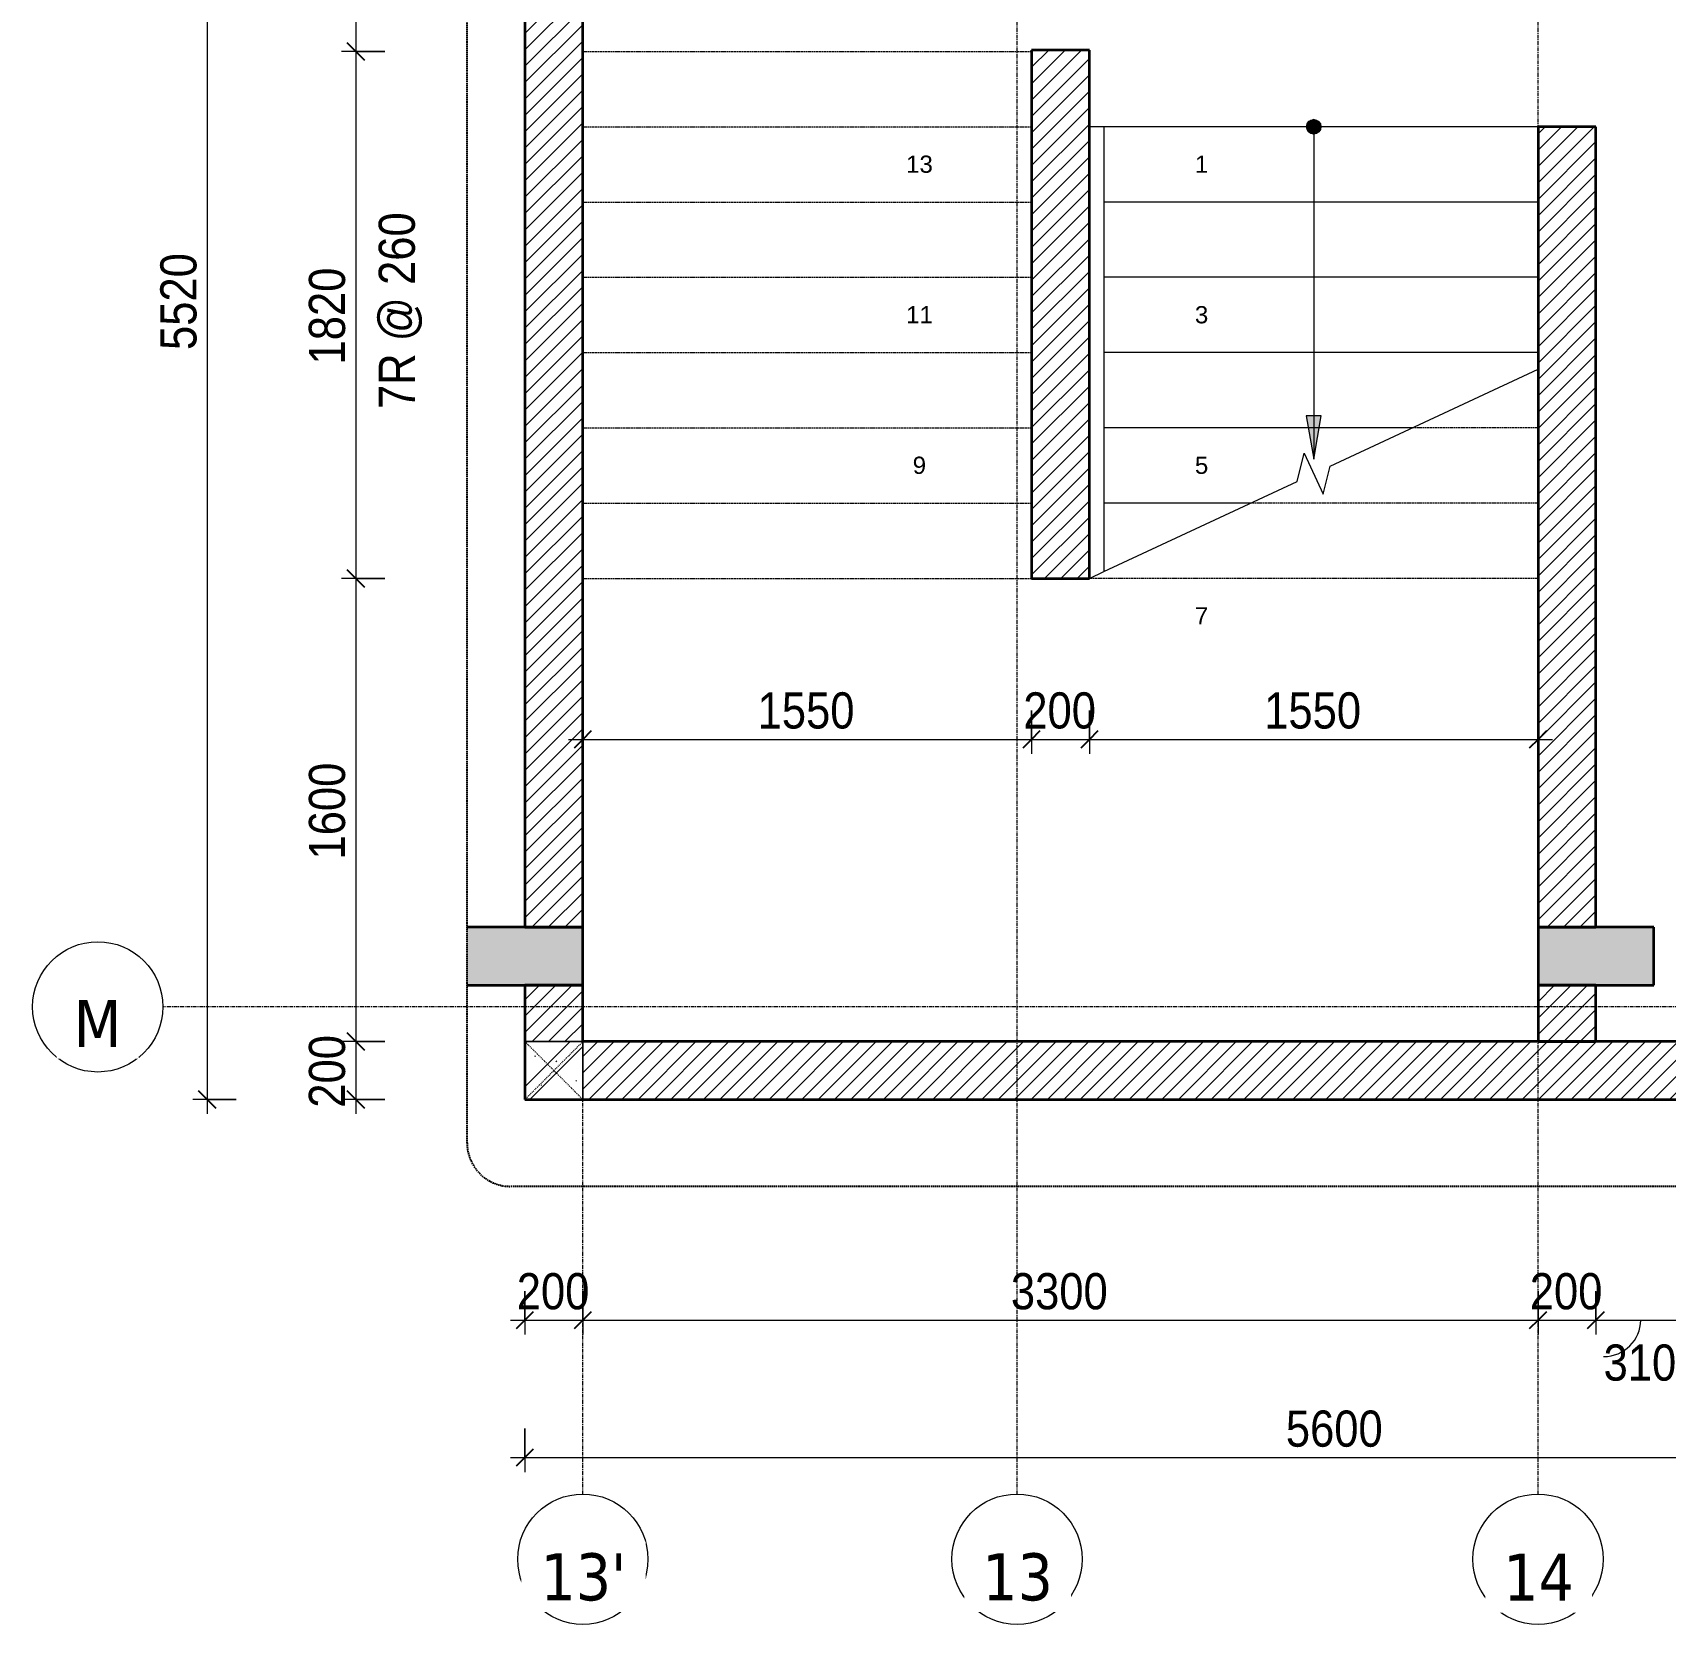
# Model space of a CAD drawing. Header units: millimetres. Extents: x 112507 to 177976, y -4970 to 80839.
# Drawn here: x 140810 to 146451, y 70904 to 76402 of the extents above; entities that cross this region are included whole.
import ezdxf

# ---------------------------------------------------------------- set-up
doc = ezdxf.new("R2010")
doc.units = ezdxf.units.MM
for name, pattern in [('Dash', [6, 3, -3]), ('Dash - Tight', [4.5, 3, -1.5]), ('Grid Line', [22.225, 12.7, -3.175, 3.175, -3.175]), ('Hidden', [7.14375, 4.7625, -2.38125]), ('Overhead', [3.96875, 2.38125, -1.5875])]:
    doc.linetypes.add(name, pattern=pattern)
for name, color, linetype, lineweight in [('0-4', 90, 'Continuous', 5), ('A-ANNO-DIMS', 211, 'Continuous', 9), ('A-ANNO-DIMS-50', 211, 'Continuous', 9), ('A-DETL-GENF-2', 92, 'Dash - Tight', 18), ('A-DETL-GENF-4', 92, 'Hidden', 25), ('A-FLOR-HRAL', 11, 'Continuous', 18), ('A-WALL', 113, 'Continuous', 18), ('A-WALL-3', 113, 'Continuous', 35), ('A-WALL-PATT-2', 111, 'Continuous', 18), ('S-COLS', 52, 'Continuous', 18), ('S-COLS-1', 9, 'Continuous', 5), ('S-COLS-2', 7, 'Continuous', 35), ('S-COLS-3', 52, 'Dash', 18), ('S-COLS-4', 254, 'Continuous', 18), ('S-COLS-5', 52, 'Continuous', 35), ('S-COLS-HDLN', 52, 'Dash', 18), ('S-GRID-1', 1, 'Grid Line', 9), ('S-GRID-IDEN', 1, 'Continuous', 9), ('S-STRS', 31, 'Continuous', 18), ('S-STRS-ANNO', 31, 'Continuous', 18), ('S-STRS-MBND', 31, 'Overhead', 18), ('S-STRS-MBND-1', 31, 'Continuous', 18)]:
    doc.layers.add(name, color=color, linetype=linetype, lineweight=lineweight)
doc.styles.add('Arial', font='arial.ttf', dxfattribs={"height": 59.53})
doc.styles.add('Tahoma_B', font='tahomabd.ttf', dxfattribs={"height": 162.5})
doc.styles.add('UTM Avo', font='', dxfattribs={"width": 0.9, "height": 125})
doc.styles.get('UTM Avo').set_extended_font_data('UTM Avo')
doc.dimstyles.new('1_Dim_chi_tiet_2_5', dxfattribs={"dimscale": 304.8, "dimtxt": 124.912619, "dimasz": 0.19685, "dimexe": 0.164042, "dimexo": 0.0625, "dimgap": 0.016404, "dimtad": 1, "dimdec": 0, "dimrnd": 5, "dimzin": 0, "dimdsep": 46, "dimtxsty": 'UTM Avo', "dimblk1": 'OBLIQUE', "dimblk2": 'OBLIQUE', "dimsah": 1, "dimcen": 0.09, "dimdle": 0.164042, "dimazin": 0, "dimtfac": 1, "dimtdec": 4, "dimtix": 1, "dimtmove": 0, "dimatfit": 3, "dimfxl": 0.328084, "dimfxlon": 1, "dimtvp": 1, "dimtolj": 1, "dimtzin": 0, "dimarcsym": 2})
doc.dimstyles.new('1_Dim_chi_tiet_2_5_1', dxfattribs={"dimscale": 304.8, "dimtxt": 124.912619, "dimasz": 0.19685, "dimexe": 0.164042, "dimexo": 0.0625, "dimgap": 0.016404, "dimtad": 1, "dimdec": 0, "dimrnd": 5, "dimzin": 0, "dimdsep": 46, "dimtxsty": 'UTM Avo', "dimblk1": 'OBLIQUE', "dimblk2": 'OBLIQUE', "dimsah": 1, "dimcen": 0.09, "dimdle": 0.164042, "dimazin": 0, "dimtfac": 1, "dimtdec": 4, "dimtix": 1, "dimtmove": 1, "dimatfit": 3, "dimfxl": 0.328084, "dimfxlon": 1, "dimtvp": 1, "dimtolj": 1, "dimtzin": 0, "dimarcsym": 2})
pattern_1 = [(45, (27758.706, 0), (-28.284271, 28.284271), [])]
pattern_2 = [(50, (27758.7, 0), (364.3679, -31.8783), [38.1, -419.1]), (355, (27758.7, 0), (-70.4859, 382.1133), [30.48, -335.28]), (100.451, (27789.07, -2.66), (293.885, 350.2334), [32.38, -356.18]), (46.184, (27758.7, 101.6), (542.1585, -84.0858), [57.15, -628.65]), (96.636, (27803.9, 94.6), (474.805, 494.8554), [48.57, -534.27]), (351.184, (27758.7, 101.6), (474.8102, 494.85), [45.72, -502.92]), (21, (27809.5, 76.2), (303.2285, -204.53046), [38.1, -419.1]), (326, (27809.5, 76.2), (123.6039, 368.376), [30.48, -335.28]), (71.451, (27834.77, 59.16), (426.8341, 163.8427), [32.38, -356.18]), (37.5, (27758.7, 0), (6.17665, 169.11015), [3.353, -327.863, 3.353, -337.007, -336.55]), (37.5, (27758.7, 0), (6.17665, 169.11015), [-671.576, 3.353, -333.197]), (7.5, (27758.7, 0), (133.63888, 200.3615), [3.353, -190.703, 3.353, -320.243, -128.27]), (7.5, (27758.7, 0), (133.63888, 200.3615), [-517.652, 3.353, -124.917]), (327.5, (27645.42, 0), (271.18182, -11.45836), [3.353, -123.647, 3.353, -392.887, -525.78]), (327.5, (27645.42, 0), (271.18182, -11.45836), [-523.24, 3.353, -522.427]), (317.5, (27594.62, 0), (296.2585, 50.85285), [3.353, -161.747, 3.353, -259.791, -373.38]), (317.5, (27594.62, 0), (296.2585, 50.85285), [-428.244, 3.353, -370.027]), (45, (27758.7, 0), (-125.72359, 125.72359), []), (45, (27758.7, 190.5), (-125.72359, 125.72359), [])]

# ---------------------------------------------------------------- blocks, each defined once
blk = doc.blocks.new('NCV_TKTC_KET CAU_rvt-4-TKCS_THANG BỘ TB5 - MẶT BẰNG TẦNG HẦM')
at = {"layer": 'S-COLS-1'}
for points in [[(114952.6, 73111.9), (114952.6, 73311.9), (114552.6, 73311.9), (114552.6, 73111.9)], [(118652.6, 73111.9), (118652.6, 73311.9), (118252.6, 73311.9), (118252.6, 73111.9)]]:
    blk.add_hatch(color=256, dxfattribs=at).paths.add_polyline_path(points)
at = {"layer": 'S-COLS-2'}
for p, q in [((114952.6, 73311.9), (114552.6, 73311.9)), ((114952.6, 73111.9), (114952.6, 73311.9)), ((118252.6, 73311.9), (118252.6, 73111.9)), ((118652.6, 73311.9), (118252.6, 73311.9)), ((118652.6, 73111.9), (118652.6, 73311.9)), ((114552.6, 73111.9), (114952.6, 73111.9)), ((118252.6, 73111.9), (118652.6, 73111.9))]:
    blk.add_line(p, q, dxfattribs=at)
blk = doc.blocks.new('Top Rail Type - Top Rail_Internal_-1530336-TKCS_THANG BỘ TB5 - MẶT BẰNG TẦNG HẦM')
at = {"layer": 'A-FLOR-HRAL'}
for p, q in [((116753, 76076.9), (116703, 76076.9)), ((116703, 76076.9), (116703, 74591.5)), ((116753, 76076.9), (116753, 74591.5)), ((116703, 74591.5), (116703, 74517.1)), ((116753, 74591.5), (116753, 74540.4)), ((116703, 74517.1), (116753, 74540.4))]:
    blk.add_line(p, q, dxfattribs=at)
blk = doc.blocks.new('G1_SOF - BO TRU - 200x200-V14-TKCS_THANG BỘ TB5 - MẶT BẰNG TẦNG HẦM')
at = {"layer": 'S-COLS-HDLN'}
for p, q in [((-100, 100), (100, -100)), ((100, 100), (-100, -100))]:
    blk.add_line(p, q, dxfattribs=at)
blk = doc.blocks.new('BORDER VIEW - BORDER VIEW-2470773-TKCS_THANG BỘ TB5 - MẶT BẰNG TẦNG HẦM')
at = {"layer": 'A-DETL-GENF-4'}
for p, q in [((0, 150), (0, 6314.9)), ((5607, 0), (150, 0))]:
    blk.add_line(p, q, dxfattribs=at)
blk.add_arc((150, 150), 150, 180, 270, dxfattribs=at)
blk = doc.blocks.new('Grid - M_Grid Head - Circle-353313-TKCS_THANG BỘ TB5 - MẶT BẰNG TẦNG HẦM')
at = {"layer": 'S-GRID-IDEN'}
blk.add_circle((0, 0), 4.5, dxfattribs=at)
blk = doc.blocks.new('DIMBLOCK92-TKCS_THANG BỘ TB5 - MẶT BẰNG TẦNG HẦM')
at = {"layer": 'A-ANNO-DIMS-50'}
for p, q in [((142711.3, 74061), (142711.3, 73911)), ((142711.3, 73961), (142711.3, 74061)), ((144261.3, 74061), (144261.3, 73911)), ((144261.3, 73961), (144261.3, 74061)), ((142661.3, 73961), (144261.3, 73961))]:
    blk.add_line(p, q, dxfattribs=at)
at = {"layer": 'A-ANNO-DIMS-50', "lineweight": 25}
for p, q in [((142711.3, 73961), (142681.3, 73931)), ((142711.3, 73961), (142741.3, 73991)), ((144261.3, 73961), (144231.3, 73931)), ((144261.3, 73961), (144291.3, 73991))]:
    blk.add_line(p, q, dxfattribs=at)
at = {"layer": 'A-ANNO-DIMS-50', "color": 0, "insert": (143315.1, 74123.4), "char_height": 125, "width": 410.824, "attachment_point": 1, "line_spacing_factor": 1.110334, "style": 'UTM Avo'}
blk.add_mtext('1550', dxfattribs=at)
blk = doc.blocks.new('_Oblique')
at = {"color": 0, "linetype": 'ByBlock', "lineweight": -2}
blk.add_line((-0.5, -0.5), (0.5, 0.5), dxfattribs=at)
blk = doc.blocks.new('DIMBLOCK93-TKCS_THANG BỘ TB5 - MẶT BẰNG TẦNG HẦM')
at = {"layer": 'A-ANNO-DIMS-50'}
for p, q in [((144261.3, 74061), (144261.3, 73911)), ((144261.3, 73961), (144261.3, 74061)), ((144461.7, 74061), (144461.7, 73911)), ((144461.7, 73961), (144461.7, 74061)), ((144261.3, 73961), (144461.7, 73961))]:
    blk.add_line(p, q, dxfattribs=at)
at = {"layer": 'A-ANNO-DIMS-50', "lineweight": 25}
for p, q in [((144261.3, 73961), (144231.3, 73931)), ((144261.3, 73961), (144291.3, 73991)), ((144461.7, 73961), (144431.7, 73931)), ((144461.7, 73961), (144491.7, 73991))]:
    blk.add_line(p, q, dxfattribs=at)
at = {"layer": 'A-ANNO-DIMS-50', "color": 0, "insert": (144233.1, 74123.4), "char_height": 125, "width": 308.118, "attachment_point": 1, "line_spacing_factor": 1.110334, "style": 'UTM Avo'}
blk.add_mtext('200', dxfattribs=at)
blk = doc.blocks.new('DIMBLOCK94-TKCS_THANG BỘ TB5 - MẶT BẰNG TẦNG HẦM')
at = {"layer": 'A-ANNO-DIMS-50'}
for p, q in [((144461.7, 74061), (144461.7, 73911)), ((144461.7, 73961), (144461.7, 74061)), ((146011.3, 74061), (146011.3, 73911)), ((146011.3, 73961), (146011.3, 74061)), ((144461.7, 73961), (146061.3, 73961))]:
    blk.add_line(p, q, dxfattribs=at)
at = {"layer": 'A-ANNO-DIMS-50', "lineweight": 25}
for p, q in [((144461.7, 73961), (144431.7, 73931)), ((144461.7, 73961), (144491.7, 73991)), ((146011.3, 73961), (145981.3, 73931)), ((146011.3, 73961), (146041.3, 73991))]:
    blk.add_line(p, q, dxfattribs=at)
at = {"layer": 'A-ANNO-DIMS-50', "color": 0, "insert": (145065.3, 74123.4), "char_height": 125, "width": 410.824, "attachment_point": 1, "line_spacing_factor": 1.110334, "style": 'UTM Avo'}
blk.add_mtext('1550', dxfattribs=at)
blk = doc.blocks.new('DIMBLOCK99-TKCS_THANG BỘ TB5 - MẶT BẰNG TẦNG HẦM')
at = {"layer": 'A-ANNO-DIMS-50', "lineweight": 25}
for p, q in [((141927.1, 78236.9), (141897.1, 78266.9)), ((141927.1, 78236.9), (141957.1, 78206.9)), ((141927.1, 76336.9), (141897.1, 76366.9)), ((141927.1, 76336.9), (141957.1, 76306.9))]:
    blk.add_line(p, q, dxfattribs=at)
at = {"layer": 'A-ANNO-DIMS-50'}
for p, q in [((141927.1, 78286.9), (141927.1, 76336.9)), ((142027.1, 78236.9), (141877.1, 78236.9)), ((141927.1, 78236.9), (142027.1, 78236.9)), ((142027.1, 76336.9), (141877.1, 76336.9)), ((141927.1, 76336.9), (142027.1, 76336.9))]:
    blk.add_line(p, q, dxfattribs=at)
at = {"layer": 'A-ANNO-DIMS-50', "color": 0, "insert": (141764.7, 77115.8), "char_height": 125, "width": 410.824, "attachment_point": 1, "rotation": 90, "line_spacing_factor": 1.110334, "style": 'UTM Avo'}
blk.add_mtext('1900', dxfattribs=at)
blk = doc.blocks.new('DIMBLOCK100-TKCS_THANG BỘ TB5 - MẶT BẰNG TẦNG HẦM')
at = {"layer": 'A-ANNO-DIMS-50'}
for p, q in [((142027.1, 76336.9), (141877.1, 76336.9)), ((141927.1, 76336.9), (141927.1, 74516.9)), ((141927.1, 76336.9), (142027.1, 76336.9)), ((142027.1, 74516.9), (141877.1, 74516.9)), ((141927.1, 74516.9), (142027.1, 74516.9))]:
    blk.add_line(p, q, dxfattribs=at)
at = {"layer": 'A-ANNO-DIMS-50', "lineweight": 25}
for p, q in [((141927.1, 76336.9), (141897.1, 76366.9)), ((141927.1, 76336.9), (141957.1, 76306.9)), ((141927.1, 74516.9), (141897.1, 74546.9)), ((141927.1, 74516.9), (141957.1, 74486.9))]:
    blk.add_line(p, q, dxfattribs=at)
at = {"layer": 'A-ANNO-DIMS-50', "color": 0, "char_height": 125, "attachment_point": 1, "rotation": 90, "line_spacing_factor": 1.110334, "style": 'UTM Avo'}
for s, insert, width in [('7R @ 260', (142006, 75101.9), 780.01), ('1820', (141764.7, 75255.8), 410.824)]:
    blk.add_mtext(s, dxfattribs=dict(at, insert=insert, width=width))
blk = doc.blocks.new('DIMBLOCK101-TKCS_THANG BỘ TB5 - MẶT BẰNG TẦNG HẦM')
at = {"layer": 'A-ANNO-DIMS-50'}
for p, q in [((142027.1, 74516.9), (141877.1, 74516.9)), ((141927.1, 74516.9), (141927.1, 72916.9)), ((141927.1, 74516.9), (142027.1, 74516.9)), ((142027.1, 72916.9), (141877.1, 72916.9)), ((141927.1, 72916.9), (142027.1, 72916.9))]:
    blk.add_line(p, q, dxfattribs=at)
at = {"layer": 'A-ANNO-DIMS-50', "lineweight": 25}
for p, q in [((141927.1, 74516.9), (141897.1, 74546.9)), ((141927.1, 74516.9), (141957.1, 74486.9)), ((141927.1, 72916.9), (141897.1, 72946.9)), ((141927.1, 72916.9), (141957.1, 72886.9))]:
    blk.add_line(p, q, dxfattribs=at)
at = {"layer": 'A-ANNO-DIMS-50', "color": 0, "insert": (141764.7, 73545.8), "char_height": 125, "width": 410.824, "attachment_point": 1, "rotation": 90, "line_spacing_factor": 1.110334, "style": 'UTM Avo'}
blk.add_mtext('1600', dxfattribs=at)
blk = doc.blocks.new('DIMBLOCK102-TKCS_THANG BỘ TB5 - MẶT BẰNG TẦNG HẦM')
at = {"layer": 'A-ANNO-DIMS-50', "lineweight": 25}
for p, q in [((141927.1, 72916.9), (141897.1, 72946.9)), ((141927.1, 72916.9), (141957.1, 72886.9)), ((141927.1, 72716.9), (141897.1, 72746.9)), ((141927.1, 72716.9), (141957.1, 72686.9))]:
    blk.add_line(p, q, dxfattribs=at)
at = {"layer": 'A-ANNO-DIMS-50'}
for p, q in [((142027.1, 72916.9), (141877.1, 72916.9)), ((141927.1, 72916.9), (141927.1, 72666.9)), ((141927.1, 72916.9), (142027.1, 72916.9)), ((142027.1, 72716.9), (141877.1, 72716.9)), ((141927.1, 72716.9), (142027.1, 72716.9))]:
    blk.add_line(p, q, dxfattribs=at)
at = {"layer": 'A-ANNO-DIMS-50', "color": 0, "insert": (141764.7, 72688.6), "char_height": 125, "width": 308.118, "attachment_point": 1, "rotation": 90, "line_spacing_factor": 1.110334, "style": 'UTM Avo'}
blk.add_mtext('200', dxfattribs=at)
blk = doc.blocks.new('DIMBLOCK103-TKCS_THANG BỘ TB5 - MẶT BẰNG TẦNG HẦM')
at = {"layer": 'A-ANNO-DIMS-50', "lineweight": 25}
for p, q in [((141413.8, 78236.9), (141383.8, 78266.9)), ((141413.8, 78236.9), (141443.8, 78206.9)), ((141413.8, 72716.9), (141383.8, 72746.9)), ((141413.8, 72716.9), (141443.8, 72686.9))]:
    blk.add_line(p, q, dxfattribs=at)
at = {"layer": 'A-ANNO-DIMS-50'}
for p, q in [((141413.8, 78286.9), (141413.8, 72666.9)), ((141513.8, 78236.9), (141363.8, 78236.9)), ((141413.8, 78236.9), (141513.8, 78236.9)), ((141513.8, 72716.9), (141363.8, 72716.9)), ((141413.8, 72716.9), (141513.8, 72716.9))]:
    blk.add_line(p, q, dxfattribs=at)
at = {"layer": 'A-ANNO-DIMS-50', "color": 0, "insert": (141251.4, 75305.8), "char_height": 125, "width": 410.824, "attachment_point": 1, "rotation": 90, "line_spacing_factor": 1.110334, "style": 'UTM Avo'}
blk.add_mtext('5520', dxfattribs=at)
blk = doc.blocks.new('DIMBLOCK104-TKCS_THANG BỘ TB5 - MẶT BẰNG TẦNG HẦM')
at = {"layer": 'A-ANNO-DIMS-50'}
for p, q in [((142511.3, 72054.8), (142511.3, 71904.8)), ((142511.3, 71954.8), (142511.3, 72054.8)), ((142711.3, 72054.8), (142711.3, 71904.8)), ((142711.3, 71954.8), (142711.3, 72054.8)), ((142461.3, 71954.8), (142711.3, 71954.8))]:
    blk.add_line(p, q, dxfattribs=at)
at = {"layer": 'A-ANNO-DIMS-50', "lineweight": 25}
for p, q in [((142511.3, 71954.8), (142541.3, 71984.8)), ((142711.3, 71954.8), (142741.3, 71984.8)), ((142511.3, 71954.8), (142481.3, 71924.8)), ((142711.3, 71954.8), (142681.3, 71924.8))]:
    blk.add_line(p, q, dxfattribs=at)
at = {"layer": 'A-ANNO-DIMS-50', "color": 0, "insert": (142482.9, 72117.2), "char_height": 125, "width": 308.118, "attachment_point": 1, "line_spacing_factor": 1.110334, "style": 'UTM Avo'}
blk.add_mtext('200', dxfattribs=at)
blk = doc.blocks.new('DIMBLOCK105-TKCS_THANG BỘ TB5 - MẶT BẰNG TẦNG HẦM')
at = {"layer": 'A-ANNO-DIMS-50'}
for p, q in [((142711.3, 72054.8), (142711.3, 71904.8)), ((142711.3, 71954.8), (142711.3, 72054.8)), ((146011.3, 72054.8), (146011.3, 71904.8)), ((146011.3, 71954.8), (146011.3, 72054.8)), ((142711.3, 71954.8), (146011.3, 71954.8))]:
    blk.add_line(p, q, dxfattribs=at)
at = {"layer": 'A-ANNO-DIMS-50', "lineweight": 25}
for p, q in [((142711.3, 71954.8), (142741.3, 71984.8)), ((146011.3, 71954.8), (146041.3, 71984.8)), ((142711.3, 71954.8), (142681.3, 71924.8)), ((146011.3, 71954.8), (145981.3, 71924.8))]:
    blk.add_line(p, q, dxfattribs=at)
at = {"layer": 'A-ANNO-DIMS-50', "color": 0, "insert": (144190.1, 72117.2), "char_height": 125, "width": 410.824, "attachment_point": 1, "line_spacing_factor": 1.110334, "style": 'UTM Avo'}
blk.add_mtext('3300', dxfattribs=at)
blk = doc.blocks.new('DIMBLOCK106-TKCS_THANG BỘ TB5 - MẶT BẰNG TẦNG HẦM')
at = {"layer": 'A-ANNO-DIMS-50'}
for p, q in [((146011.3, 72054.8), (146011.3, 71904.8)), ((146011.3, 71954.8), (146011.3, 72054.8)), ((146211.3, 72054.8), (146211.3, 71904.8)), ((146211.3, 71954.8), (146211.3, 72054.8)), ((146011.3, 71954.8), (146211.3, 71954.8))]:
    blk.add_line(p, q, dxfattribs=at)
at = {"layer": 'A-ANNO-DIMS-50', "lineweight": 25}
for p, q in [((146011.3, 71954.8), (146041.3, 71984.8)), ((146211.3, 71954.8), (146241.3, 71984.8)), ((146011.3, 71954.8), (145981.3, 71924.8)), ((146211.3, 71954.8), (146181.3, 71924.8))]:
    blk.add_line(p, q, dxfattribs=at)
at = {"layer": 'A-ANNO-DIMS-50', "color": 0, "insert": (145982.9, 72117.2), "char_height": 125, "width": 308.118, "attachment_point": 1, "line_spacing_factor": 1.110334, "style": 'UTM Avo'}
blk.add_mtext('200', dxfattribs=at)
blk = doc.blocks.new('DIMBLOCK107-TKCS_THANG BỘ TB5 - MẶT BẰNG TẦNG HẦM')
at = {"layer": 'A-ANNO-DIMS-50'}
for p, q in [((146211.3, 72054.8), (146211.3, 71904.8)), ((146211.3, 71954.8), (146211.3, 72054.8)), ((146521.3, 72054.8), (146521.3, 71904.8)), ((146521.3, 71954.8), (146521.3, 72054.8)), ((146211.3, 71954.8), (146521.3, 71954.8))]:
    blk.add_line(p, q, dxfattribs=at)
at = {"layer": 'A-ANNO-DIMS-50', "lineweight": 25}
for p, q in [((146211.3, 71954.8), (146241.3, 71984.8)), ((146521.3, 71954.8), (146551.3, 71984.8)), ((146211.3, 71954.8), (146181.3, 71924.8)), ((146521.3, 71954.8), (146491.3, 71924.8))]:
    blk.add_line(p, q, dxfattribs=at)
at = {"layer": 'A-ANNO-DIMS-50'}
blk.add_ellipse((146237.9, 71954.8), major_axis=(128.4, 0), ratio=0.979785, start_param=4.712389, end_param=6.283185, dxfattribs=at)
at = {"layer": 'A-ANNO-DIMS-50', "color": 0, "insert": (146237.9, 71870.8), "char_height": 125, "width": 308.118, "attachment_point": 1, "line_spacing_factor": 1.110334, "style": 'UTM Avo'}
blk.add_mtext('310', dxfattribs=at)
blk = doc.blocks.new('DIMBLOCK111-TKCS_THANG BỘ TB5 - MẶT BẰNG TẦNG HẦM')
at = {"layer": 'A-ANNO-DIMS-50'}
for p, q in [((142511.3, 71580.2), (142511.3, 71430.2)), ((142511.3, 71480.2), (142511.3, 71580.2)), ((148111.3, 71580.2), (148111.3, 71430.2)), ((148111.3, 71480.2), (148111.3, 71580.2)), ((142461.3, 71480.2), (148161.3, 71480.2))]:
    blk.add_line(p, q, dxfattribs=at)
at = {"layer": 'A-ANNO-DIMS-50', "lineweight": 25}
for p, q in [((142511.3, 71480.2), (142481.3, 71450.2)), ((142511.3, 71480.2), (142541.3, 71510.2)), ((148111.3, 71480.2), (148081.3, 71450.2)), ((148111.3, 71480.2), (148141.3, 71510.2))]:
    blk.add_line(p, q, dxfattribs=at)
at = {"layer": 'A-ANNO-DIMS-50', "color": 0, "insert": (145140.1, 71642.6), "char_height": 125, "width": 410.824, "attachment_point": 1, "line_spacing_factor": 1.110334, "style": 'UTM Avo'}
blk.add_mtext('5600', dxfattribs=at)

msp = doc.modelspace()

# ---------------------------------------------------------------- hatches: boundary and pattern name
at = {"layer": 'A-WALL-PATT-2'}
h = msp.add_hatch(dxfattribs=at)
h.set_pattern_fill('FP_1', color=256, style=0, pattern_type=2)
h.set_pattern_definition(pattern_1)
h.paths.add_polyline_path([(142711.3, 73311.9), (142711.3, 77936.9), (142511.3, 77936.9), (142511.3, 73311.9)])
h = msp.add_hatch(dxfattribs=at)
h.set_pattern_fill('FP_1', color=256, style=0, pattern_type=2)
h.set_pattern_definition(pattern_1)
h.paths.add_polyline_path([(144461.3, 74516.9), (144461.3, 76341.9), (144261.3, 76341.9), (144261.3, 74516.9)])
h = msp.add_hatch(dxfattribs=at)
h.set_pattern_fill('FP_1', color=256, style=0, pattern_type=2)
h.set_pattern_definition(pattern_1)
h.paths.add_polyline_path([(146211.3, 73311.9), (146211.3, 76076.9), (146011.3, 76076.9), (146011.3, 73311.9)])
h = msp.add_hatch(dxfattribs=at)
h.set_pattern_fill('FP_1', color=256, style=0, pattern_type=2)
h.set_pattern_definition(pattern_1)
h.paths.add_polyline_path([(142711.3, 72916.9), (142711.3, 73111.9), (142511.3, 73111.9), (142511.3, 72916.9)])
h = msp.add_hatch(dxfattribs=at)
h.set_pattern_fill('FP_1', color=256, style=0, pattern_type=2)
h.set_pattern_definition(pattern_1)
h.paths.add_polyline_path([(146211.3, 72916.9), (146211.3, 73111.9), (146011.3, 73111.9), (146011.3, 72916.9)])
h = msp.add_hatch(dxfattribs=at)
h.set_pattern_fill('FP_1', color=256, style=0, pattern_type=2)
h.set_pattern_definition(pattern_1)
h.paths.add_polyline_path([(142711.3, 72716.9), (146521.3, 72716.9), (146521.3, 72916.9), (142711.3, 72916.9)])
h.paths.add_polyline_path([(147811.3, 72716.9), (147911.3, 72716.9), (147911.3, 72916.9), (147811.3, 72916.9)])
at = {"layer": 'S-COLS-4'}
h = msp.add_hatch(dxfattribs=at)
h.set_pattern_fill('FP_2', color=256, style=0, pattern_type=2)
h.set_pattern_definition(pattern_2)
h.paths.add_polyline_path([(142711.3, 72716.9), (142711.3, 72916.9), (142511.3, 72916.9), (142511.3, 72716.9)])
h = msp.add_hatch(dxfattribs=at)
h.set_pattern_fill('FP_2', color=256, style=0, pattern_type=2)
h.set_pattern_definition(pattern_2)
h.paths.add_polyline_path([(142711.3, 72716.9), (142711.3, 72916.9), (142511.3, 72916.9), (142511.3, 72716.9)])
at = {"layer": 'S-STRS-ANNO'}
for points in [[(145236.3, 76051.9), (145253.9, 76059.3), (145261.3, 76076.9), (145253.9, 76094.6), (145236.3, 76101.9), (145218.6, 76094.6), (145211.3, 76076.9), (145218.6, 76059.3)], [(145236.3, 74928.3), (145262.7, 75078.3), (145209.8, 75078.3), (145213.3, 75058.4)]]:
    msp.add_hatch(color=256, dxfattribs=at).paths.add_polyline_path(points)
h = msp.add_hatch(color=256, dxfattribs=at)
edge = h.paths.add_edge_path()
edge.add_arc((145236.3, 76076.9), 25, 0, 360)

# ---------------------------------------------------------------- linework, layer by layer
at = {"layer": 'A-WALL'}
for p, q in [((142511.3, 72916.9), (142711.3, 72916.9)), ((142711.3, 72916.9), (142711.3, 72716.9))]:
    msp.add_line(p, q, dxfattribs=at)
at = {"layer": 'A-WALL-3'}
for p, q in [((142511.3, 77936.9), (142511.3, 73311.9)), ((142711.3, 73311.9), (142711.3, 77936.9)), ((144261.3, 76341.9), (144261.3, 74516.9)), ((144461.3, 76341.9), (144261.3, 76341.9)), ((144461.3, 74516.9), (144461.3, 76341.9)), ((146011.3, 76076.9), (146011.3, 73311.9)), ((146211.3, 76076.9), (146011.3, 76076.9)), ((146211.3, 73311.9), (146211.3, 76076.9)), ((144261.3, 74516.9), (144461.3, 74516.9)), ((142511.3, 73311.9), (142711.3, 73311.9)), ((146011.3, 73311.9), (146211.3, 73311.9)), ((142711.3, 73111.9), (142511.3, 73111.9)), ((142511.3, 73111.9), (142511.3, 72916.9)), ((142711.3, 72916.9), (142711.3, 73111.9)), ((146011.3, 73111.9), (146011.3, 72916.9)), ((146211.3, 73111.9), (146011.3, 73111.9)), ((146211.3, 72916.9), (146211.3, 73111.9)), ((146521.3, 72916.9), (142711.3, 72916.9)), ((146011.3, 72916.9), (146211.3, 72916.9)), ((142711.3, 72716.9), (146521.3, 72716.9))]:
    msp.add_line(p, q, dxfattribs=at)
at = {"layer": 'S-COLS'}
for p, q in [((142711.3, 72916.9), (142511.3, 72916.9)), ((142711.3, 72716.9), (142711.3, 72916.9))]:
    msp.add_line(p, q, dxfattribs=at)
at = {"layer": 'S-COLS-5'}
for p, q in [((142511.3, 72916.9), (142511.3, 72716.9)), ((142511.3, 72716.9), (142711.3, 72716.9))]:
    msp.add_line(p, q, dxfattribs=at)
at = {"layer": 'S-GRID-1'}
for p, q in [((142711.3, 72604), (142711.3, 78511.6)), ((144211.3, 72604), (144211.3, 78511.6)), ((146011.3, 72604), (146011.3, 78511.6)), ((142510.4, 73036.9), (141260.4, 73036.9)), ((147719.3, 73036.9), (142510.4, 73036.9)), ((142711.3, 71354), (142711.3, 72604)), ((144211.3, 71354), (144211.3, 72604)), ((146011.3, 71354), (146011.3, 72604))]:
    msp.add_line(p, q, dxfattribs=at)
at = {"layer": 'S-STRS'}
for p, q in [((146011.3, 76076.9), (144511.7, 76076.9)), ((146011.3, 75816.9), (144511.7, 75816.9)), ((146011.3, 75556.9), (144511.7, 75556.9)), ((146011.3, 75296.9), (144511.7, 75296.9)), ((145576.4, 75036.9), (144511.7, 75036.9)), ((145018.8, 74776.9), (144511.7, 74776.9))]:
    msp.add_line(p, q, dxfattribs=at)
at = {"layer": 'S-STRS-ANNO'}
for p, q in [((145236.3, 76101.9), (145218.6, 76094.6)), ((145253.9, 76094.6), (145236.3, 76101.9)), ((145218.6, 76094.6), (145211.3, 76076.9)), ((145211.3, 76076.9), (145218.6, 76059.3)), ((145218.6, 76059.3), (145236.3, 76051.9)), ((145236.3, 76076.9), (145236.3, 75816.9)), ((145236.3, 76051.9), (145253.9, 76059.3)), ((145261.3, 76076.9), (145253.9, 76094.6)), ((145253.9, 76059.3), (145261.3, 76076.9)), ((145236.3, 75816.9), (145236.3, 75556.9)), ((145236.3, 75556.9), (145236.3, 75296.9)), ((145236.3, 75296.9), (145236.3, 75036.9)), ((145262.7, 75078.3), (145209.8, 75078.3)), ((145209.8, 75078.3), (145213.3, 75058.4)), ((145213.3, 75058.4), (145236.3, 74928.3)), ((145236.3, 74928.3), (145262.7, 75078.3)), ((145236.3, 75036.9), (145236.3, 74928.3))]:
    msp.add_line(p, q, dxfattribs=at)
msp.add_circle((145236.3, 76076.9), 25, dxfattribs=at)
at = {"layer": 'S-STRS-MBND'}
for p, q in [((142711.3, 76336.9), (144261.3, 76336.9)), ((142711.3, 74516.9), (142711.3, 76336.9)), ((144261.3, 74516.9), (144261.3, 76336.9)), ((142711.3, 76076.9), (144261.3, 76076.9)), ((142711.3, 75816.9), (144261.3, 75816.9)), ((142711.3, 75556.9), (144261.3, 75556.9)), ((142711.3, 75296.9), (144261.3, 75296.9)), ((142711.3, 75036.9), (144261.3, 75036.9)), ((146011.3, 75036.9), (145576.4, 75036.9)), ((142711.3, 74776.9), (144261.3, 74776.9)), ((146011.3, 74776.9), (145018.8, 74776.9)), ((146011.3, 74603.6), (146011.3, 74516.9)), ((142711.3, 74516.9), (142711.3, 72916.9)), ((142711.3, 74516.9), (144261.3, 74516.9)), ((144461.3, 74516.9), (144261.3, 74516.9)), ((146011.3, 74516.9), (144461.3, 74516.9)), ((146011.3, 72916.9), (146011.3, 74516.9)), ((142711.3, 72916.9), (146011.3, 72916.9))]:
    msp.add_line(p, q, dxfattribs=at)
at = {"layer": 'S-STRS-MBND-1'}
for p, q in [((145292.9, 74904.7), (146011.3, 75239.7)), ((145179.6, 74851.9), (145203.3, 74949.1)), ((145203.3, 74949.1), (145269.3, 74807.5)), ((145269.3, 74807.5), (145292.9, 74904.7)), ((144511.7, 74540.4), (145179.6, 74851.9))]:
    msp.add_line(p, q, dxfattribs=at)

# ---------------------------------------------------------------- block references
at = {"layer": '0-4'}
msp.add_blockref('NCV_TKTC_KET CAU_rvt-4-TKCS_THANG BỘ TB5 - MẶT BẰNG TẦNG HẦM', (27758.7, 0), dxfattribs=at)
at = {"layer": 'A-DETL-GENF-2'}
msp.add_blockref('BORDER VIEW - BORDER VIEW-2470773-TKCS_THANG BỘ TB5 - MẶT BẰNG TẦNG HẦM', (142311.3, 72416.9), dxfattribs=at)
at = {"layer": 'A-FLOR-HRAL'}
msp.add_blockref('Top Rail Type - Top Rail_Internal_-1530336-TKCS_THANG BỘ TB5 - MẶT BẰNG TẦNG HẦM', (27758.7, 0), dxfattribs=at)
at = {"layer": 'S-COLS-3'}
msp.add_blockref('G1_SOF - BO TRU - 200x200-V14-TKCS_THANG BỘ TB5 - MẶT BẰNG TẦNG HẦM', (142611.3, 72816.9), dxfattribs=at)
at = {"layer": 'S-GRID-IDEN', "xscale": 49.99999999999998, "yscale": 49.99999999999998, "zscale": 49.99999999999998, "rotation": 89.9999999999998}
msp.add_blockref('Grid - M_Grid Head - Circle-353313-TKCS_THANG BỘ TB5 - MẶT BẰNG TẦNG HẦM', (141035.4, 73036.9), dxfattribs=at)
at = {"layer": 'S-GRID-IDEN', "xscale": 49.99999999999998, "yscale": 49.99999999999998, "zscale": 49.99999999999998}
for p in [(142711.3, 71129), (144211.3, 71129), (146011.3, 71129)]:
    msp.add_blockref('Grid - M_Grid Head - Circle-353313-TKCS_THANG BỘ TB5 - MẶT BẰNG TẦNG HẦM', p, dxfattribs=at)

# ---------------------------------------------------------------- texts
at = {"layer": 'S-STRS-ANNO', "attachment_point": 1, "line_spacing_factor": 0.941778, "style": 'Arial'}
for s, insert, char_height, width in [('13', (143828, 75977.5), 59.53, 109.886), ('1', (144825.9, 75977.5), 59.5, 54.943), ('11', (143828, 75457.5), 59.53, 109.886), ('3', (144825.9, 75457.5), 59.5, 54.943), ('9', (143850.9, 74937.5), 59.5, 54.943), ('5', (144825.9, 74937.5), 59.5, 54.943), ('7', (144825.9, 74417.5), 59.5, 54.943)]:
    msp.add_mtext(s, dxfattribs=dict(at, insert=insert, char_height=char_height, width=width))

# ---------------------------------------------------------------- dimensions: what is measured, and where the dimension line sits
at = {"layer": 'A-ANNO-DIMS'}
for base, p1, p2, override, picture, middle in [((141413.8, 72716.9), (141513.8, 78236.9), (141513.8, 72716.9), {"dimpost": '<>', "dimfxl": 5520}, 'DIMBLOCK103-TKCS_THANG BỘ TB5 - MẶT BẰNG TẦNG HẦM', (141344.1, 75476.9)), ((141927.1, 76336.9), (142027.1, 78236.9), (142027.1, 76336.9), {"dimpost": '<>', "dimfxl": 1900}, 'DIMBLOCK99-TKCS_THANG BỘ TB5 - MẶT BẰNG TẦNG HẦM', (141857.4, 77286.9)), ((141927.1, 72916.9), (142027.1, 74516.9), (142027.1, 72916.9), {"dimpost": '<>', "dimfxl": 1600}, 'DIMBLOCK101-TKCS_THANG BỘ TB5 - MẶT BẰNG TẦNG HẦM', (141857.4, 73716.9)), ((141927.1, 72716.9), (142027.1, 72916.9), (142027.1, 72716.9), {"dimpost": '<>', "dimfxl": 200}, 'DIMBLOCK102-TKCS_THANG BỘ TB5 - MẶT BẰNG TẦNG HẦM', (141857.4, 72816.9))]:
    dim = msp.add_linear_dim(base=base, p1=p1, p2=p2, angle=90, dimstyle='1_Dim_chi_tiet_2_5', override=override, dxfattribs=at)
    dim.commit()
    dim.dimension.update_dxf_attribs({"geometry": picture, "text_midpoint": middle})
dim = msp.add_linear_dim(base=(141927.1, 74516.9), p1=(142027.1, 76336.9), p2=(142027.1, 74516.9), angle=90, text='<>\\X7R @ 260', dimstyle='1_Dim_chi_tiet_2_5', override={"dimpost": '<>', "dimfxl": 1820}, dxfattribs=at)
dim.commit()
dim.dimension.update_dxf_attribs({"geometry": 'DIMBLOCK100-TKCS_THANG BỘ TB5 - MẶT BẰNG TẦNG HẦM', "text_midpoint": (141927.1, 75426.9)})
for base, p1, p2, override, picture, middle in [((144261.3, 73961), (142711.3, 74061), (144261.3, 74061), {"dimpost": '<>', "dimfxl": 1550}, 'DIMBLOCK92-TKCS_THANG BỘ TB5 - MẶT BẰNG TẦNG HẦM', (143486.3, 74030.7)), ((144461.7, 73961), (144261.3, 74061), (144461.7, 74061), {"dimpost": '<>', "dimfxl": 200.4}, 'DIMBLOCK93-TKCS_THANG BỘ TB5 - MẶT BẰNG TẦNG HẦM', (144361.5, 74030.7)), ((146011.3, 73961), (144461.7, 74061), (146011.3, 74061), {"dimpost": '<>', "dimfxl": 1549.6}, 'DIMBLOCK94-TKCS_THANG BỘ TB5 - MẶT BẰNG TẦNG HẦM', (145236.5, 74030.7)), ((142711.3, 71954.8), (142511.3, 72054.8), (142711.3, 72054.8), {"dimpost": '<>', "dimfxl": 200}, 'DIMBLOCK104-TKCS_THANG BỘ TB5 - MẶT BẰNG TẦNG HẦM', (142611.3, 72024.5)), ((146011.3, 71954.8), (142711.3, 72054.8), (146011.3, 72054.8), {"dimpost": '<>', "dimfxl": 3300}, 'DIMBLOCK105-TKCS_THANG BỘ TB5 - MẶT BẰNG TẦNG HẦM', (144361.3, 72024.5)), ((146211.3, 71954.8), (146011.3, 72054.8), (146211.3, 72054.8), {"dimpost": '<>', "dimfxl": 200}, 'DIMBLOCK106-TKCS_THANG BỘ TB5 - MẶT BẰNG TẦNG HẦM', (146111.3, 72024.5)), ((148111.3, 71480.2), (142511.3, 71580.2), (148111.3, 71580.2), {"dimpost": '<>', "dimfxl": 5600}, 'DIMBLOCK111-TKCS_THANG BỘ TB5 - MẶT BẰNG TẦNG HẦM', (145311.3, 71549.9))]:
    dim = msp.add_linear_dim(base=base, p1=p1, p2=p2, dimstyle='1_Dim_chi_tiet_2_5', override=override, dxfattribs=at)
    dim.commit()
    dim.dimension.update_dxf_attribs({"geometry": picture, "text_midpoint": middle})
dim = msp.add_linear_dim(base=(146521.3, 71954.8), p1=(146211.3, 72054.8), p2=(146521.3, 72054.8), dimstyle='1_Dim_chi_tiet_2_5_1', override={"dimpost": '<>', "dimfxl": 310}, dxfattribs=at)
dim.commit()
dim.dimension.update_dxf_attribs({"geometry": 'DIMBLOCK107-TKCS_THANG BỘ TB5 - MẶT BẰNG TẦNG HẦM', "text_midpoint": (146391.9, 71787.4), "dimtype": 160})

# ---------------------------------------------------------------- next in the draw order: texts
at = {"layer": 'S-GRID-IDEN', "char_height": 162.5, "attachment_point": 5, "line_spacing_factor": 0.996129, "style": 'Tahoma_B', "bg_fill": 3, "box_fill_scale": 1.25, "bg_fill_color": 256, "bg_fill_true_color": 13158600, "bg_fill_transparency": 0}
for s, insert, width in [('\\pt634.99962,1269.99925,1905.0005,2540.00013,3174.99975,3809.99937,4445.00062,5080.00025,5714.99987,6349.9995,6985.00075,7620.00037,8255,8889.99962,9524.99925,10160.0005,10795.00013,11429.99975,12064.99938,12700.00063,13335.00025,13969.99988,14604.9995,15240.00075,15875.00038,16510,17144.99963,17779.99925,18415.0005,19050.00013,19684.99975,20319.99938;M', (141034.9, 72979.6), 202), ("\\pt634.99962,1269.99925,1905.0005,2540.00013,3174.99975,3809.99937,4445.00062,5080.00025,5714.99987,6349.9995,6985.00075,7620.00037,8255,8889.99962,9524.99925,10160.0005,10795.00013,11429.99975,12064.99938,12700.00063,13335.00025,13969.99988,14604.9995,15240.00075,15875.00038,16510,17144.99963,17779.99925,18415.0005,19050.00013,19684.99975,20319.99938;13'", (142713.4, 71066.6), 347.5), ('\\pt634.99962,1269.99925,1905.0005,2540.00013,3174.99975,3809.99937,4445.00062,5080.00025,5714.99987,6349.9995,6985.00075,7620.00037,8255,8889.99962,9524.99925,10160.0005,10795.00013,11429.99975,12064.99938,12700.00063,13335.00025,13969.99988,14604.9995,15240.00075,15875.00038,16510,17144.99963,17779.99925,18415.0005,19050.00013,19684.99975,20319.99938;13', (144213.4, 71066.6), 288), ('\\pt634.99962,1269.99925,1905.0005,2540.00013,3174.99975,3809.99937,4445.00062,5080.00025,5714.99987,6349.9995,6985.00075,7620.00037,8255,8889.99962,9524.99925,10160.0005,10795.00013,11429.99975,12064.99938,12700.00063,13335.00025,13969.99988,14604.9995,15240.00075,15875.00038,16510,17144.99963,17779.99925,18415.0005,19050.00013,19684.99975,20319.99938;14', (146013.4, 71066.6), 288)]:
    msp.add_mtext(s, dxfattribs=dict(at, insert=insert, width=width))

doc.saveas('drawing.dxf')
